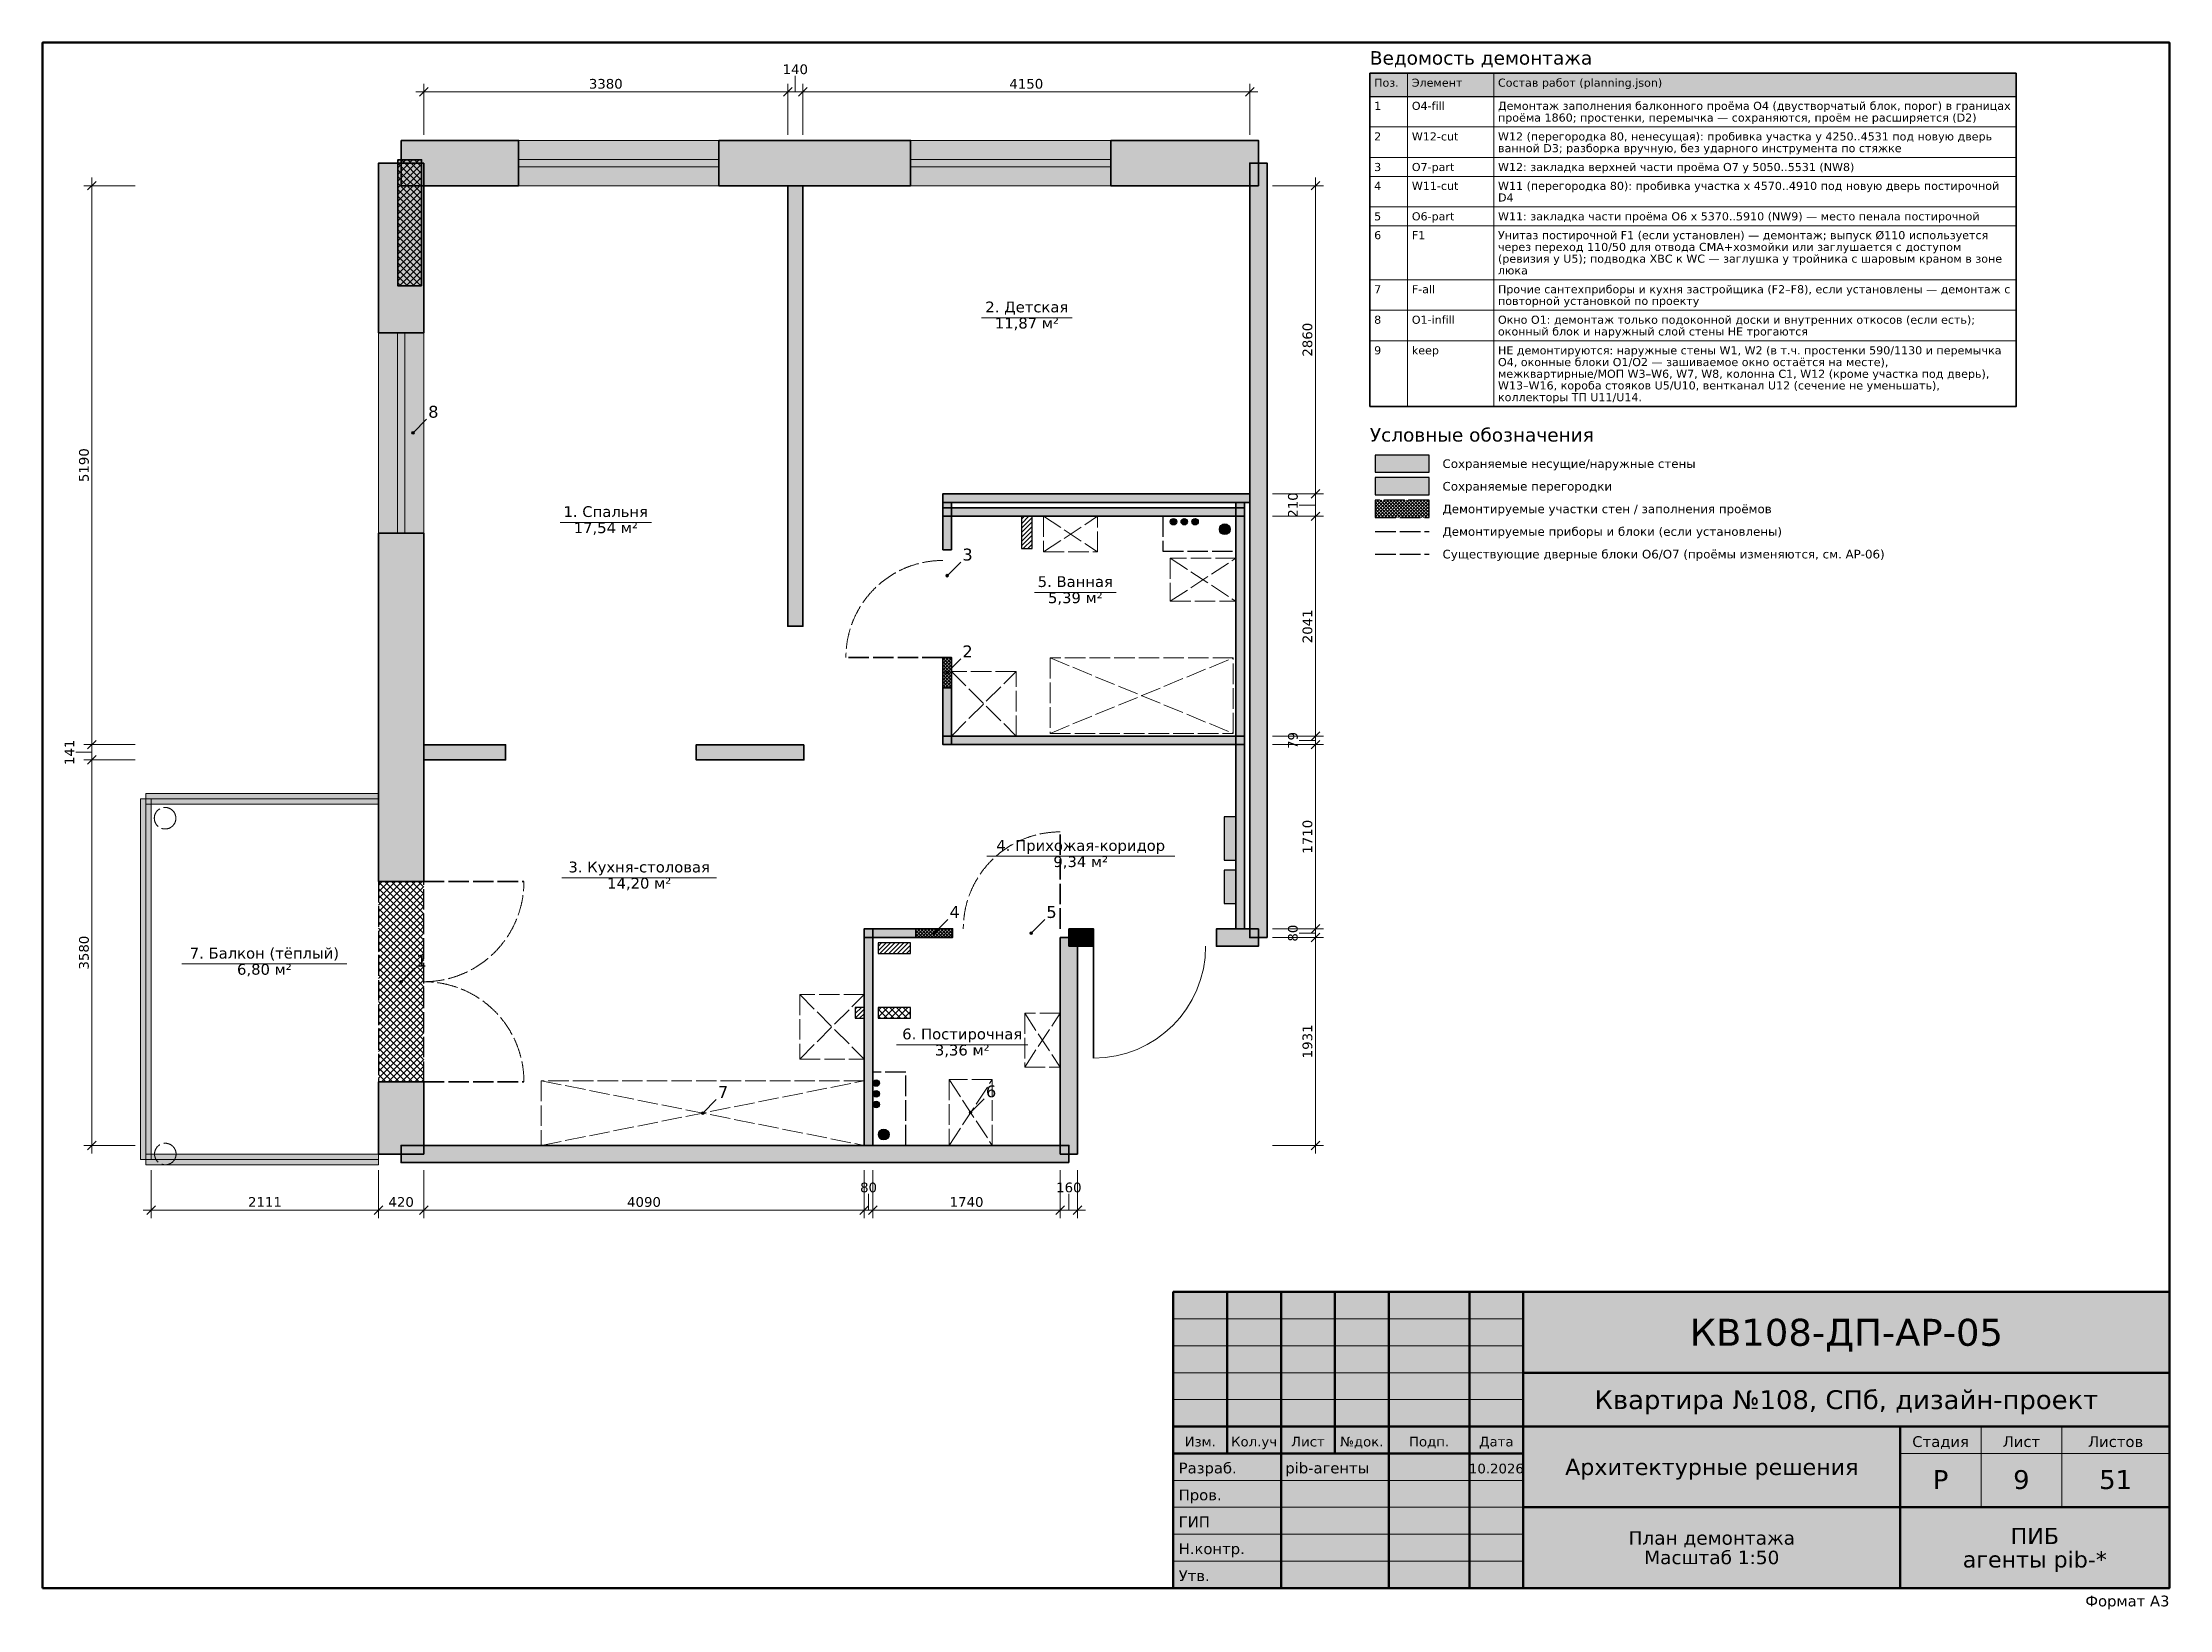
# Model space of a CAD drawing. Header units: millimetres. Extents: x 1000 to 20750, y 51 to 14600.
import ezdxf
from ezdxf.enums import TextEntityAlignment as Align

# ---------------------------------------------------------------- set-up
doc = ezdxf.new("R2010")
doc.units = ezdxf.units.MM
doc.linetypes.add('DASHED', pattern=[1.524, 1.27, -0.254])
for name, color, linetype in [('AR-DEMO', 1, 'DASHED'), ('AR-WALLS', 7, 'CONTINUOUS'), ('DIM', 7, 'CONTINUOUS'), ('EL-LOW', 3, 'CONTINUOUS'), ('EL-SOCKET', 6, 'CONTINUOUS'), ('FRAME', 7, 'CONTINUOUS'), ('OV', 3, 'CONTINUOUS'), ('TEXT', 7, 'CONTINUOUS'), ('VK', 4, 'CONTINUOUS')]:
    doc.layers.add(name, color=color, linetype=linetype)
doc.styles.add('GOST', font='DejaVuSans.ttf')

msp = doc.modelspace()

# ---------------------------------------------------------------- hatches: boundary and pattern name
at = {"layer": 'AR-DEMO', "true_color": 0xc0392b}
h = msp.add_hatch(dxfattribs=at)
h.set_pattern_fill('ANSI37', scale=6.875)
h.paths.add_polyline_path([(9440, 8610), (9440, 8891), (9360, 8891), (9360, 8610), (9440, 8610)])
h = msp.add_hatch(dxfattribs=at)
h.set_pattern_fill('ANSI37', scale=13.75)
h.paths.add_polyline_path([(4120, 4950), (4540, 4950), (4540, 6810), (4120, 6810)])
h = msp.add_hatch(dxfattribs=at)
h.set_pattern_fill('ANSI37', scale=6.875)
h.paths.add_polyline_path([(9450, 6291), (9450, 6371), (9110, 6371), (9110, 6291), (9450, 6291)])
at = {"layer": 'AR-WALLS', "true_color": 0x262626}
h = msp.add_hatch(color=7, dxfattribs=at)
h.dxf.hatch_style = 1
h.paths.add_polyline_path([(4330, 13691), (5420, 13691), (5420, 13271), (4330, 13271), (4330, 13691)])
at = {"layer": 'AR-WALLS', "true_color": 0xffffff}
h = msp.add_hatch(color=7, dxfattribs=at)
h.dxf.hatch_style = 1
h.paths.add_polyline_path([(5420, 13271), (7280, 13271), (7280, 13691), (5420, 13691)])
at = {"layer": 'AR-WALLS', "true_color": 0x262626}
h = msp.add_hatch(color=7, dxfattribs=at)
h.dxf.hatch_style = 1
h.paths.add_polyline_path([(7280, 13271), (7280, 13691), (9060, 13691), (9060, 13271), (7280, 13271)])
at = {"layer": 'AR-WALLS', "true_color": 0xffffff}
h = msp.add_hatch(color=7, dxfattribs=at)
h.dxf.hatch_style = 1
h.paths.add_polyline_path([(9060, 13271), (10921, 13271), (10921, 13691), (9060, 13691)])
at = {"layer": 'AR-WALLS', "true_color": 0x262626}
h = msp.add_hatch(color=7, dxfattribs=at)
h.dxf.hatch_style = 1
h.paths.add_polyline_path([(12290, 13271), (10921, 13271), (10921, 13691), (12290, 13691), (12290, 13271)])
h = msp.add_hatch(color=7, dxfattribs=at)
h.dxf.hatch_style = 1
h.paths.add_polyline_path([(4540, 13481), (4540, 11906), (4120, 11906), (4120, 13481), (4540, 13481)])
at = {"layer": 'AR-WALLS', "true_color": 0x333333}
h = msp.add_hatch(dxfattribs=at)
h.set_pattern_fill('ANSI37', scale=13.75)
h.paths.add_polyline_path([(4519, 12341), (4519, 13511), (4300, 13511), (4300, 12341), (4519, 12341)])
at = {"layer": 'AR-WALLS', "true_color": 0xd9d9d9, "transparency": 33554559}
h = msp.add_hatch(color=7, dxfattribs=at)
h.dxf.hatch_style = 1
h.paths.add_polyline_path([(4519, 12341), (4519, 13511), (4300, 13511), (4300, 12341), (4519, 12341)])
at = {"layer": 'AR-WALLS', "true_color": 0x262626}
h = msp.add_hatch(color=7, dxfattribs=at)
h.dxf.hatch_style = 1
h.paths.add_polyline_path([(12370, 6290), (12370, 13481), (12210, 13481), (12210, 6290), (12370, 6290)])
h = msp.add_hatch(color=7, dxfattribs=at)
h.dxf.hatch_style = 1
h.paths.add_polyline_path([(7920, 13271), (8060, 13271), (8060, 9180), (7920, 9180), (7920, 13271)])
at = {"layer": 'AR-WALLS', "true_color": 0xffffff}
h = msp.add_hatch(color=7, dxfattribs=at)
h.dxf.hatch_style = 1
h.paths.add_polyline_path([(4120, 10046), (4540, 10046), (4540, 11906), (4120, 11906)])
at = {"layer": 'AR-WALLS', "true_color": 0x6e6e6e}
h = msp.add_hatch(color=7, dxfattribs=at)
h.dxf.hatch_style = 1
h.paths.add_polyline_path([(12210, 10330), (12210, 10410), (9360, 10410), (9360, 10330), (12210, 10330)])
h = msp.add_hatch(color=7, dxfattribs=at)
h.dxf.hatch_style = 1
h.paths.add_polyline_path([(9360, 10330), (9440, 10330), (9440, 9891), (9360, 9891), (9360, 10330)])
h = msp.add_hatch(color=7, dxfattribs=at)
h.dxf.hatch_style = 1
h.paths.add_polyline_path([(12161, 10201), (12161, 10281), (9360, 10281), (9360, 10201), (12161, 10201)])
h = msp.add_hatch(color=7, dxfattribs=at)
h.dxf.hatch_style = 1
h.paths.add_polyline_path([(12161, 6371), (12161, 10330), (12081, 10330), (12081, 6371), (12161, 6371)])
at = {"layer": 'AR-WALLS', "true_color": 0x262626}
h = msp.add_hatch(color=7, dxfattribs=at)
h.dxf.hatch_style = 1
h.paths.add_polyline_path([(4120, 10046), (4540, 10046), (4540, 6810), (4120, 6810), (4120, 10046)])
at = {"layer": 'AR-WALLS', "true_color": 0x6e6e6e}
h = msp.add_hatch(color=7, dxfattribs=at)
h.dxf.hatch_style = 1
h.paths.add_polyline_path([(9440, 8081), (9360, 8081), (9360, 8891), (9440, 8891), (9440, 8081)])
h = msp.add_hatch(color=7, dxfattribs=at)
h.dxf.hatch_style = 1
h.paths.add_polyline_path([(12161, 8081), (12161, 8161), (9360, 8161), (9360, 8081), (12161, 8081)])
at = {"layer": 'AR-WALLS', "true_color": 0x262626}
h = msp.add_hatch(color=7, dxfattribs=at)
h.dxf.hatch_style = 1
h.paths.add_polyline_path([(4540, 7940), (4540, 8080), (5300, 8080), (5300, 7940), (4540, 7940)])
h = msp.add_hatch(color=7, dxfattribs=at)
h.dxf.hatch_style = 1
h.paths.add_polyline_path([(8070, 8080), (8070, 7940), (7070, 7940), (7070, 8080), (8070, 8080)])
at = {"layer": 'AR-WALLS', "true_color": 0xffffff}
h = msp.add_hatch(color=7, dxfattribs=at)
h.dxf.hatch_style = 1
h.paths.add_polyline_path([(1909, 4230), (2009, 4230), (2009, 7578), (1909, 7578)])
h = msp.add_hatch(color=7, dxfattribs=at)
h.dxf.hatch_style = 1
h.paths.add_polyline_path([(1959, 7528), (4120, 7528), (4120, 7628), (1959, 7628)])
at = {"layer": 'AR-WALLS', "true_color": 0x6e6e6e}
h = msp.add_hatch(color=7, dxfattribs=at)
h.dxf.hatch_style = 1
h.paths.add_polyline_path([(8710, 4360), (8710, 6371), (8630, 6371), (8630, 4360), (8710, 4360)])
h = msp.add_hatch(color=7, dxfattribs=at)
h.dxf.hatch_style = 1
h.paths.add_polyline_path([(8630, 6291), (8630, 6371), (9450, 6371), (9450, 6291), (8630, 6291)])
at = {"layer": 'AR-WALLS', "true_color": 0x262626}
h = msp.add_hatch(color=7, dxfattribs=at)
h.dxf.hatch_style = 1
h.paths.add_polyline_path([(10530, 6210), (10530, 6370), (10760, 6370), (10760, 6210), (10530, 6210)])
h = msp.add_hatch(color=7, dxfattribs=at)
h.dxf.hatch_style = 1
h.paths.add_polyline_path([(12290, 6370), (12290, 6210), (11900, 6210), (11900, 6370), (12290, 6370)])
h = msp.add_hatch(color=7, dxfattribs=at)
h.dxf.hatch_style = 1
h.paths.add_polyline_path([(10610, 4280), (10610, 6290), (10450, 6290), (10450, 4280), (10610, 4280)])
h = msp.add_hatch(color=7, dxfattribs=at)
h.dxf.hatch_style = 1
h.paths.add_polyline_path([(4120, 4280), (4120, 4950), (4540, 4950), (4540, 4280), (4120, 4280)])
h = msp.add_hatch(color=7, dxfattribs=at)
h.dxf.hatch_style = 1
h.paths.add_polyline_path([(10530, 4200), (10530, 4360), (4330, 4360), (4330, 4200), (10530, 4200)])
at = {"layer": 'AR-WALLS', "true_color": 0xffffff}
h = msp.add_hatch(color=7, dxfattribs=at)
h.dxf.hatch_style = 1
h.paths.add_polyline_path([(1959, 4180), (4120, 4180), (4120, 4280), (1959, 4280)])
at = {"layer": 'EL-LOW', "true_color": 0xffffff}
h = msp.add_hatch(color=7, dxfattribs=at)
h.dxf.hatch_style = 1
h.paths.add_polyline_path([(11971, 7010), (12081, 7010), (12081, 7410), (11971, 7410)])
at = {"layer": 'EL-SOCKET', "true_color": 0x8a8a8a}
h = msp.add_hatch(color=7, dxfattribs=at)
h.dxf.hatch_style = 1
h.paths.add_polyline_path([(11971, 6605), (12081, 6605), (12081, 6915), (11971, 6915)])
at = {"layer": 'FRAME', "true_color": 0xffffff}
h = msp.add_hatch(color=7, dxfattribs=at)
h.dxf.hatch_style = 1
h.paths.add_polyline_path([(11500, 250), (20750, 250), (20750, 3000), (11500, 3000)])
at = {"layer": 'OV', "true_color": 0x8a8a8a}
h = msp.add_hatch(dxfattribs=at)
h.set_pattern_fill('ANSI31', scale=9.16667)
h.paths.add_polyline_path([(8547, 5541), (8632, 5541), (8632, 5640), (8547, 5640)])
h = msp.add_hatch(dxfattribs=at)
h.set_pattern_fill('ANSI37', scale=13.75)
h.paths.add_polyline_path([(8760, 5541), (9060, 5541), (9060, 5640), (8760, 5640)])
at = {"layer": 'TEXT', "true_color": 0xe6e6e6}
h = msp.add_hatch(color=7, dxfattribs=at)
h.dxf.hatch_style = 1
h.paths.add_polyline_path([(13325, 14100), (19325, 14100), (19325, 14315), (13325, 14315)])
at = {"layer": 'TEXT', "true_color": 0xc0392b}
h = msp.add_hatch(color=7, dxfattribs=at)
h.dxf.hatch_style = 1
edge = h.paths.add_edge_path()
edge.add_arc((4440, 10976), 12.5, 0, 360)
at = {"layer": 'TEXT', "true_color": 0x262626}
h = msp.add_hatch(color=7, dxfattribs=at)
h.dxf.hatch_style = 1
h.paths.add_polyline_path([(13375, 10610), (13875, 10610), (13875, 10770), (13375, 10770)])
at = {"layer": 'TEXT', "true_color": 0x6e6e6e}
h = msp.add_hatch(color=7, dxfattribs=at)
h.dxf.hatch_style = 1
h.paths.add_polyline_path([(13375, 10400), (13875, 10400), (13875, 10560), (13375, 10560)])
at = {"layer": 'TEXT', "true_color": 0xc0392b}
h = msp.add_hatch(dxfattribs=at)
h.set_pattern_fill('ANSI37', scale=6.875)
h.paths.add_polyline_path([(13375, 10190), (13875, 10190), (13875, 10350), (13375, 10350)])
h = msp.add_hatch(color=7, dxfattribs=at)
h.dxf.hatch_style = 1
edge = h.paths.add_edge_path()
edge.add_arc((9400, 9650), 12.5, 0, 360)
h = msp.add_hatch(color=7, dxfattribs=at)
h.dxf.hatch_style = 1
edge = h.paths.add_edge_path()
edge.add_arc((9400, 8750), 12.5, 0, 360)
h = msp.add_hatch(color=7, dxfattribs=at)
h.dxf.hatch_style = 1
edge = h.paths.add_edge_path()
edge.add_arc((9280, 6331), 12.5, 0, 360)
h = msp.add_hatch(color=7, dxfattribs=at)
h.dxf.hatch_style = 1
edge = h.paths.add_edge_path()
edge.add_arc((10180, 6331), 12.5, 0, 360)
h = msp.add_hatch(color=7, dxfattribs=at)
h.dxf.hatch_style = 1
edge = h.paths.add_edge_path()
edge.add_arc((4330, 5880), 12.5, 0, 360)
h = msp.add_hatch(color=7, dxfattribs=at)
h.dxf.hatch_style = 1
edge = h.paths.add_edge_path()
edge.add_arc((7130, 4660), 12.5, 0, 360)
h = msp.add_hatch(color=7, dxfattribs=at)
h.dxf.hatch_style = 1
edge = h.paths.add_edge_path()
edge.add_arc((9618, 4666), 12.5, 0, 360)
at = {"layer": 'VK', "true_color": 0x8a8a8a}
h = msp.add_hatch(dxfattribs=at)
h.set_pattern_fill('ANSI31', scale=9.16667)
h.paths.add_polyline_path([(10091, 9901), (10190, 9901), (10190, 10201), (10091, 10201)])
at = {"layer": 'VK', "true_color": 0xffffff}
h = msp.add_hatch(color=7, dxfattribs=at)
h.dxf.hatch_style = 1
edge = h.paths.add_edge_path()
edge.add_arc((11502, 10151), 30, 0, 360)
h = msp.add_hatch(color=7, dxfattribs=at)
h.dxf.hatch_style = 1
edge = h.paths.add_edge_path()
edge.add_arc((11602, 10151), 30, 0, 360)
h = msp.add_hatch(color=7, dxfattribs=at)
h.dxf.hatch_style = 1
edge = h.paths.add_edge_path()
edge.add_arc((11702, 10151), 30, 0, 360)
h = msp.add_hatch(color=7, dxfattribs=at)
h.dxf.hatch_style = 1
edge = h.paths.add_edge_path()
edge.add_arc((11978, 10081), 50, 0, 360)
at = {"layer": 'VK', "true_color": 0x8a8a8a}
h = msp.add_hatch(color=7, dxfattribs=at)
h.dxf.hatch_style = 1
edge = h.paths.add_edge_path()
edge.add_arc((11978, 10081), 22.5, 0, 360)
h = msp.add_hatch(dxfattribs=at)
h.set_pattern_fill('ANSI31', scale=9.16667)
h.paths.add_polyline_path([(8760, 6141), (9060, 6141), (9060, 6240), (8760, 6240)])
at = {"layer": 'VK', "true_color": 0xffffff}
h = msp.add_hatch(color=7, dxfattribs=at)
h.dxf.hatch_style = 1
edge = h.paths.add_edge_path()
edge.add_arc((8741, 4939), 30, 0, 360)
h = msp.add_hatch(color=7, dxfattribs=at)
h.dxf.hatch_style = 1
edge = h.paths.add_edge_path()
edge.add_arc((8741, 4839), 30, 0, 360)
h = msp.add_hatch(color=7, dxfattribs=at)
h.dxf.hatch_style = 1
edge = h.paths.add_edge_path()
edge.add_arc((8741, 4740), 30, 0, 360)
h = msp.add_hatch(color=7, dxfattribs=at)
h.dxf.hatch_style = 1
edge = h.paths.add_edge_path()
edge.add_arc((8811, 4461), 50, 0, 360)
at = {"layer": 'VK', "true_color": 0x8a8a8a}
h = msp.add_hatch(color=7, dxfattribs=at)
h.dxf.hatch_style = 1
edge = h.paths.add_edge_path()
edge.add_arc((8811, 4461), 22.5, 0, 360)

# ---------------------------------------------------------------- linework, layer by layer
at = {"layer": 'AR-DEMO', "linetype": 'DASHED', "lineweight": 20, "ltscale": 150, "true_color": 0xc0392b}
for points in [[(10296, 9870), (10796, 9870), (10796, 10201), (10296, 10201)], [(11471, 9412), (12081, 9412), (12081, 9812), (11471, 9812)], [(9440, 8161), (10040, 8161), (10040, 8761), (9440, 8761)], [(10356, 8186), (12056, 8186), (12056, 8886), (10356, 8886)], [(8031, 5161), (8630, 5161), (8630, 5761), (8031, 5761)], [(10120, 5087), (10450, 5087), (10450, 5587), (10120, 5587)], [(5630, 4360), (8630, 4360), (8630, 4960), (5630, 4960)], [(9418, 4360), (9819, 4360), (9819, 4971), (9418, 4971)]]:
    msp.add_lwpolyline(points, close=True, dxfattribs=at)
at = {"layer": 'AR-DEMO', "linetype": 'DASHED', "lineweight": 15, "ltscale": 150, "true_color": 0xc0392b}
for points in [[(10296, 9870), (10796, 10201)], [(10296, 10201), (10796, 9870)], [(11471, 9412), (12081, 9812)], [(11471, 9812), (12081, 9412)], [(9440, 8161), (10040, 8761)], [(9440, 8761), (10040, 8161)], [(10356, 8186), (12056, 8886)], [(10356, 8886), (12056, 8186)], [(8031, 5161), (8630, 5761)], [(8031, 5761), (8630, 5161)], [(10120, 5087), (10450, 5587)], [(10120, 5587), (10450, 5087)], [(5630, 4360), (8630, 4960)], [(5630, 4960), (8630, 4360)], [(9418, 4360), (9819, 4971)], [(9418, 4971), (9819, 4360)]]:
    msp.add_lwpolyline(points, dxfattribs=at)
at = {"layer": 'AR-DEMO', "linetype": 'DASHED', "lineweight": 35, "ltscale": 150, "true_color": 0xc0392b}
for points in [[(9440, 8610), (9440, 8891), (9360, 8891), (9360, 8610), (9440, 8610)], [(9450, 6291), (9450, 6371), (9110, 6371), (9110, 6291), (9450, 6291)]]:
    msp.add_lwpolyline(points, close=True, dxfattribs=at)
at = {"layer": 'AR-DEMO', "linetype": 'DASHED', "lineweight": 30, "ltscale": 150, "true_color": 0xc0392b}
msp.add_lwpolyline([(4120, 4950), (4540, 4950), (4540, 6810), (4120, 6810)], close=True, dxfattribs=at)
at = {"layer": 'AR-DEMO', "linetype": 'DASHED', "lineweight": 35, "ltscale": 150, "true_color": 0xc0392b}
for points in [[(4540, 6810), (5470, 6810)], [(4540, 4950), (5470, 4950)]]:
    msp.add_lwpolyline(points, dxfattribs=at)
at = {"layer": 'AR-DEMO', "linetype": 'DASHED', "lineweight": 15, "ltscale": 150, "true_color": 0xc0392b}
for centre, start, end in [((4540, 6810), 270, 360), ((4540, 4950), 0, 90)]:
    msp.add_arc(centre, 930, start, end, dxfattribs=at)
at = {"layer": 'AR-WALLS', "color": 7, "lineweight": 35}
for points in [[(4330, 13691), (5420, 13691), (5420, 13271), (4330, 13271), (4330, 13691)], [(7280, 13271), (7280, 13691), (9060, 13691), (9060, 13271), (7280, 13271)], [(12290, 13271), (10921, 13271), (10921, 13691), (12290, 13691), (12290, 13271)], [(4540, 13481), (4540, 11906), (4120, 11906), (4120, 13481), (4540, 13481)], [(4519, 12341), (4519, 13511), (4300, 13511), (4300, 12341), (4519, 12341)], [(12370, 6290), (12370, 13481), (12210, 13481), (12210, 6290), (12370, 6290)], [(7920, 13271), (8060, 13271), (8060, 9180), (7920, 9180), (7920, 13271)], [(12210, 10330), (12210, 10410), (9360, 10410), (9360, 10330), (12210, 10330)], [(9360, 10330), (9440, 10330), (9440, 9891), (9360, 9891), (9360, 10330)], [(12161, 10201), (12161, 10281), (9360, 10281), (9360, 10201), (12161, 10201)], [(12161, 6371), (12161, 10330), (12081, 10330), (12081, 6371), (12161, 6371)], [(4120, 10046), (4540, 10046), (4540, 6810), (4120, 6810), (4120, 10046)], [(9440, 8081), (9360, 8081), (9360, 8891), (9440, 8891), (9440, 8081)], [(12161, 8081), (12161, 8161), (9360, 8161), (9360, 8081), (12161, 8081)], [(4540, 7940), (4540, 8080), (5300, 8080), (5300, 7940), (4540, 7940)], [(8070, 8080), (8070, 7940), (7070, 7940), (7070, 8080), (8070, 8080)], [(8710, 4360), (8710, 6371), (8630, 6371), (8630, 4360), (8710, 4360)], [(8630, 6291), (8630, 6371), (9450, 6371), (9450, 6291), (8630, 6291)], [(10530, 6210), (10530, 6370), (10760, 6370), (10760, 6210), (10530, 6210)], [(12290, 6370), (12290, 6210), (11900, 6210), (11900, 6370), (12290, 6370)], [(10610, 4280), (10610, 6290), (10450, 6290), (10450, 4280), (10610, 4280)], [(4120, 4280), (4120, 4950), (4540, 4950), (4540, 4280), (4120, 4280)], [(10530, 4200), (10530, 4360), (4330, 4360), (4330, 4200), (10530, 4200)]]:
    msp.add_lwpolyline(points, close=True, dxfattribs=at)
at = {"layer": 'AR-WALLS', "color": 7, "lineweight": 20}
for points in [[(5420, 13271), (7280, 13271), (7280, 13691), (5420, 13691)], [(9060, 13271), (10921, 13271), (10921, 13691), (9060, 13691)], [(4120, 10046), (4540, 10046), (4540, 11906), (4120, 11906)], [(1909, 4230), (2009, 4230), (2009, 7578), (1909, 7578)], [(1959, 7528), (4120, 7528), (4120, 7628), (1959, 7628)], [(1959, 4180), (4120, 4180), (4120, 4280), (1959, 4280)]]:
    msp.add_lwpolyline(points, close=True, dxfattribs=at)
at = {"layer": 'AR-WALLS', "color": 7, "lineweight": 15}
for points in [[(5420, 13515), (7280, 13515)], [(5420, 13447), (7280, 13447)], [(9060, 13515), (10921, 13515)], [(9060, 13447), (10921, 13447)], [(4296, 10046), (4296, 11906)], [(4364, 10046), (4364, 11906)], [(1959, 4230), (1959, 7578)], [(1959, 7578), (4120, 7578)], [(1959, 4230), (4120, 4230)]]:
    msp.add_lwpolyline(points, dxfattribs=at)
at = {"layer": 'AR-WALLS', "linetype": 'DASHED', "lineweight": 35, "ltscale": 150, "true_color": 0x777777}
for points in [[(9360, 8891), (8460, 8891)], [(10450, 6371), (10450, 7271)]]:
    msp.add_lwpolyline(points, dxfattribs=at)
at = {"layer": 'AR-WALLS', "color": 7, "lineweight": 35}
msp.add_lwpolyline([(10760, 6210), (10760, 5170)], dxfattribs=at)
at = {"layer": 'AR-WALLS', "linetype": 'DASHED', "lineweight": 20, "ltscale": 150, "true_color": 0x8a8a8a}
for centre in [(2138, 7398), (2140, 4280)]:
    msp.add_circle(centre, 100, dxfattribs=at)
at = {"layer": 'AR-WALLS', "linetype": 'DASHED', "lineweight": 15, "ltscale": 150, "true_color": 0x777777}
for centre in [(9360, 8891), (10450, 6371)]:
    msp.add_arc(centre, 900, 90, 180, dxfattribs=at)
at = {"layer": 'AR-WALLS', "color": 7, "lineweight": 15}
msp.add_arc((10760, 6210), 1040, 270, 360, dxfattribs=at)
at = {"layer": 'DIM', "color": 7, "lineweight": 13}
for points in [[(7990, 14142), (7990, 14292)], [(12820, 10306), (12670, 10306)], [(12820, 8120), (12670, 8120)], [(1459, 8010), (1309, 8010)], [(12820, 6331), (12670, 6331)], [(8670, 3760), (8670, 3910)], [(10530, 3760), (10530, 3910)]]:
    msp.add_lwpolyline(points, dxfattribs=at)
at = {"layer": 'DIM', "color": 7, "lineweight": 15}
for points in [[(4465, 14142), (12285, 14142)], [(4540, 13742), (4540, 14217)], [(7920, 13742), (7920, 14217)], [(8060, 13742), (8060, 14217)], [(12210, 13742), (12210, 14217)], [(1859, 13271), (1384, 13271)], [(1459, 4285), (1459, 13346)], [(12420, 13271), (12895, 13271)], [(12820, 4285), (12820, 13346)], [(12420, 10411), (12895, 10411)], [(12420, 10201), (12895, 10201)], [(12420, 8160), (12895, 8160)], [(1859, 8081), (1384, 8081)], [(1859, 7940), (1384, 7940)], [(12420, 8081), (12895, 8081)], [(12420, 6371), (12895, 6371)], [(12420, 6291), (12895, 6291)], [(1859, 4360), (1384, 4360)], [(12420, 4360), (12895, 4360)], [(2009, 4130), (2009, 3685)], [(4120, 4130), (4120, 3685)], [(4540, 4130), (4540, 3685)], [(8630, 4130), (8630, 3685)], [(8710, 4130), (8710, 3685)], [(10450, 4130), (10450, 3685)], [(10610, 4130), (10610, 3685)], [(1934, 3760), (10685, 3760)]]:
    msp.add_lwpolyline(points, dxfattribs=at)
at = {"layer": 'DIM', "color": 7, "lineweight": 35}
for points in [[(4500, 14102), (4580, 14182)], [(7880, 14102), (7960, 14182)], [(8020, 14102), (8100, 14182)], [(12170, 14102), (12250, 14182)], [(1419, 13231), (1499, 13311)], [(12780, 13231), (12860, 13311)], [(12780, 10371), (12860, 10451)], [(12780, 10161), (12860, 10241)], [(1419, 8041), (1499, 8121)], [(12780, 8120), (12860, 8200)], [(12780, 8041), (12860, 8121)], [(1419, 7900), (1499, 7980)], [(12780, 6331), (12860, 6411)], [(12780, 6251), (12860, 6331)], [(1419, 4320), (1499, 4400)], [(12780, 4320), (12860, 4400)], [(1969, 3720), (2049, 3800)], [(4080, 3720), (4160, 3800)], [(4500, 3720), (4580, 3800)], [(8590, 3720), (8670, 3800)], [(8670, 3720), (8750, 3800)], [(10410, 3720), (10490, 3800)], [(10570, 3720), (10650, 3800)]]:
    msp.add_lwpolyline(points, dxfattribs=at)
at = {"layer": 'EL-LOW', "lineweight": 30, "true_color": 0x8a8a8a}
msp.add_lwpolyline([(11971, 7010), (12081, 7010), (12081, 7410), (11971, 7410)], close=True, dxfattribs=at)
at = {"layer": 'EL-SOCKET', "lineweight": 30, "true_color": 0x8a8a8a}
msp.add_lwpolyline([(11971, 6605), (12081, 6605), (12081, 6915), (11971, 6915)], close=True, dxfattribs=at)
at = {"layer": 'FRAME', "color": 7, "lineweight": 50}
for points in [[(1000, 250), (20750, 250), (20750, 14600), (1000, 14600)], [(11500, 250), (20750, 250), (20750, 3000), (11500, 3000)]]:
    msp.add_lwpolyline(points, close=True, dxfattribs=at)
for points in [[(12000, 1500), (12000, 3000)], [(12500, 250), (12500, 3000)], [(13000, 1500), (13000, 3000)], [(13500, 250), (13500, 3000)], [(14250, 250), (14250, 3000)], [(14750, 250), (14750, 3000)], [(14750, 2250), (20750, 2250)], [(11500, 1750), (14750, 1750)], [(14750, 1750), (20750, 1750)], [(18250, 250), (18250, 1750)], [(11500, 1500), (14750, 1500)], [(14750, 1000), (20750, 1000)]]:
    msp.add_lwpolyline(points, dxfattribs=at)
at = {"layer": 'FRAME', "color": 7, "lineweight": 20}
for points in [[(11500, 2750), (14750, 2750)], [(11500, 2500), (14750, 2500)], [(11500, 2250), (14750, 2250)], [(11500, 2000), (14750, 2000)], [(19000, 1000), (19000, 1750)], [(19750, 1000), (19750, 1750)], [(18250, 1500), (20750, 1500)], [(11500, 1250), (14750, 1250)], [(11500, 1000), (14750, 1000)], [(11500, 750), (14750, 750)], [(11500, 500), (14750, 500)]]:
    msp.add_lwpolyline(points, dxfattribs=at)
at = {"layer": 'OV', "lineweight": 25, "true_color": 0x8a8a8a}
for points in [[(8547, 5541), (8632, 5541), (8632, 5640), (8547, 5640)], [(8760, 5541), (9060, 5541), (9060, 5640), (8760, 5640)]]:
    msp.add_lwpolyline(points, close=True, dxfattribs=at)
at = {"layer": 'TEXT', "color": 7, "lineweight": 25}
msp.add_lwpolyline([(13325, 14100), (19325, 14100), (19325, 14315), (13325, 14315)], close=True, dxfattribs=at)
at = {"layer": 'TEXT', "color": 7, "lineweight": 15}
for points in [[(13325, 14315), (13325, 14100)], [(13675, 14315), (13675, 14100)], [(14475, 14315), (14475, 14100)], [(19325, 14315), (19325, 14100)], [(13325, 14100), (13325, 13816)], [(13675, 14100), (13675, 13816)], [(14475, 14100), (14475, 13816)], [(19325, 14100), (19325, 13816)], [(13325, 13816), (13325, 13532)], [(13675, 13816), (13675, 13532)], [(14475, 13816), (14475, 13532)], [(19325, 13816), (19325, 13532)], [(13325, 13532), (13325, 13357)], [(13675, 13532), (13675, 13357)], [(14475, 13532), (14475, 13357)], [(19325, 13532), (19325, 13357)], [(13325, 13357), (13325, 13074)], [(13675, 13357), (13675, 13074)], [(14475, 13357), (14475, 13074)], [(19325, 13357), (19325, 13074)], [(13325, 13074), (13325, 12899)], [(13675, 13074), (13675, 12899)], [(14475, 13074), (14475, 12899)], [(19325, 13074), (19325, 12899)], [(13325, 12899), (13325, 12397)], [(13675, 12899), (13675, 12397)], [(14475, 12899), (14475, 12397)], [(19325, 12899), (19325, 12397)], [(13325, 12397), (13325, 12114)], [(13675, 12397), (13675, 12114)], [(14475, 12397), (14475, 12114)], [(19325, 12397), (19325, 12114)], [(13325, 12114), (13325, 11830)], [(13675, 12114), (13675, 11830)], [(14475, 12114), (14475, 11830)], [(19325, 12114), (19325, 11830)], [(9720, 12045), (10560, 12045)], [(13325, 11830), (13325, 11220)], [(13675, 11830), (13675, 11220)], [(14475, 11830), (14475, 11220)], [(19325, 11830), (19325, 11220)], [(5806, 10145), (6654, 10145)], [(10211, 9495), (10969, 9495)], [(9767, 7045), (11513, 7045)], [(5821, 6845), (7259, 6845)], [(2294, 6045), (3826, 6045)], [(8931, 5295), (10149, 5295)]]:
    msp.add_lwpolyline(points, dxfattribs=at)
at = {"layer": 'TEXT', "color": 7, "lineweight": 35}
msp.add_lwpolyline([(13325, 11220), (19325, 11220), (19325, 14315), (13325, 14315)], close=True, dxfattribs=at)
at = {"layer": 'TEXT', "color": 7, "lineweight": 15}
for points in [[(13325, 13816), (19325, 13816), (19325, 14100), (13325, 14100)], [(13325, 13532), (19325, 13532), (19325, 13816), (13325, 13816)], [(13325, 13357), (19325, 13357), (19325, 13532), (13325, 13532)], [(13325, 13074), (19325, 13074), (19325, 13357), (13325, 13357)], [(13325, 12899), (19325, 12899), (19325, 13074), (13325, 13074)], [(13325, 12397), (19325, 12397), (19325, 12899), (13325, 12899)], [(13325, 12114), (19325, 12114), (19325, 12397), (13325, 12397)], [(13325, 11830), (19325, 11830), (19325, 12114), (13325, 12114)], [(13325, 11220), (19325, 11220), (19325, 11830), (13325, 11830)]]:
    msp.add_lwpolyline(points, close=True, dxfattribs=at)
at = {"layer": 'TEXT', "lineweight": 15, "true_color": 0xc0392b}
for points in [[(4440, 10976), (4566, 11102)], [(9400, 9650), (9526, 9776)], [(9400, 8750), (9526, 8877)], [(9280, 6331), (9406, 6457)], [(10180, 6331), (10306, 6457)], [(4330, 5880), (4456, 6006)], [(7130, 4660), (7256, 4786)], [(9618, 4666), (9745, 4792)]]:
    msp.add_lwpolyline(points, dxfattribs=at)
at = {"layer": 'TEXT', "color": 7, "lineweight": 30}
for points in [[(13375, 10610), (13875, 10610), (13875, 10770), (13375, 10770)], [(13375, 10400), (13875, 10400), (13875, 10560), (13375, 10560)]]:
    msp.add_lwpolyline(points, close=True, dxfattribs=at)
at = {"layer": 'TEXT', "linetype": 'DASHED', "lineweight": 30, "ltscale": 150, "true_color": 0xc0392b}
msp.add_lwpolyline([(13375, 10190), (13875, 10190), (13875, 10350), (13375, 10350)], close=True, dxfattribs=at)
msp.add_lwpolyline([(13375, 10060), (13875, 10060)], dxfattribs=at)
at = {"layer": 'TEXT', "linetype": 'DASHED', "lineweight": 30, "ltscale": 150, "true_color": 0x777777}
msp.add_lwpolyline([(13375, 9850), (13875, 9850)], dxfattribs=at)
at = {"layer": 'TEXT', "lineweight": 13, "true_color": 0xc0392b}
for centre in [(4440, 10976), (9400, 9650), (9400, 8750), (9280, 6331), (10180, 6331), (4330, 5880), (7130, 4660), (9618, 4666)]:
    msp.add_circle(centre, 12.5, dxfattribs=at)
at = {"layer": 'VK', "lineweight": 25, "true_color": 0x8a8a8a}
for points in [[(10091, 9901), (10190, 9901), (10190, 10201), (10091, 10201)], [(8760, 6141), (9060, 6141), (9060, 6240), (8760, 6240)]]:
    msp.add_lwpolyline(points, close=True, dxfattribs=at)
at = {"layer": 'VK', "linetype": 'DASHED', "lineweight": 25, "ltscale": 150, "true_color": 0x8a8a8a}
for points in [[(11403, 9876), (12081, 9876), (12081, 10201), (11403, 10201)], [(8710, 4360), (9015, 4360), (9015, 5041), (8710, 5041)]]:
    msp.add_lwpolyline(points, close=True, dxfattribs=at)
at = {"layer": 'VK', "lineweight": 30, "true_color": 0x8a8a8a}
for centre, radius in [((11502, 10151), 30), ((11602, 10151), 30), ((11702, 10151), 30), ((11978, 10081), 50), ((8741, 4939), 30), ((8741, 4839), 30), ((8741, 4740), 30), ((8811, 4461), 50)]:
    msp.add_circle(centre, radius, dxfattribs=at)
at = {"layer": 'VK', "lineweight": 13, "true_color": 0x8a8a8a}
for centre in [(11978, 10081), (8811, 4461)]:
    msp.add_circle(centre, 22.5, dxfattribs=at)

# ---------------------------------------------------------------- texts
at = {"layer": 'DIM', "color": 7, "style": 'GOST'}
for s, p in [('3380', (6230, 14172)), ('140', (7990, 14307)), ('4150', (10135, 14172)), ('80', (8670, 3925)), ('160', (10530, 3925)), ('2111', (3065, 3790)), ('420', (4330, 3790)), ('4090', (6585, 3790)), ('1740', (9580, 3790))]:
    msp.add_text(s, height=90, dxfattribs=at).set_placement(p, align=Align.CENTER)
for s, p in [('2860', (12790, 11841)), ('5190', (1429, 10676)), ('210', (12655, 10306)), ('2041', (12790, 9180)), ('141', (1294, 8010)), ('79', (12655, 8120)), ('1710', (12790, 7226)), ('80', (12655, 6331)), ('3580', (1429, 6150)), ('1931', (12790, 5326))]:
    msp.add_text(s, height=90, rotation=90, dxfattribs=at).set_placement(p, align=Align.CENTER)
at = {"layer": 'FRAME', "color": 7, "style": 'GOST'}
for s, height, p in [('КВ108-ДП-АР-05', 250, (17750, 2500)), ('Квартира №108, СПб, дизайн-проект', 175, (17750, 1912)), ('Изм.', 90, (11750, 1565)), ('Кол.уч', 90, (12250, 1565)), ('Лист', 90, (12750, 1565)), ('№док.', 90, (13250, 1565)), ('Подп.', 90, (13875, 1565)), ('Дата', 90, (14500, 1565)), ('Стадия', 100, (18625, 1560)), ('Лист', 100, (19375, 1560)), ('Листов', 100, (20250, 1560)), ('10.2026', 90, (14500, 1315)), ('Архитектурные решения', 150, (16500, 1300)), ('Р', 175, (18625, 1170)), ('9', 175, (19375, 1170)), ('51', 175, (20250, 1170)), ('ПИБ', 150, (19500, 659)), ('План демонтажа', 125, (16500, 653)), ('Масштаб 1:50', 125, (16500, 472)), ('агенты pib-*', 150, (19500, 441))]:
    msp.add_text(s, height=height, dxfattribs=at).set_placement(p, align=Align.CENTER)
for s, p in [('Разраб.', (11550, 1315)), ('pib-агенты', (12540, 1315)), ('Пров.', (11550, 1065)), ('ГИП', (11550, 815)), ('Н.контр.', (11550, 565)), ('Утв.', (11550, 315))]:
    msp.add_text(s, height=100, dxfattribs=at).set_placement(p)
msp.add_text('Формат A3', height=100, dxfattribs=at).set_placement((20750, 80), align=Align.RIGHT)
at = {"layer": 'TEXT', "color": 7, "style": 'GOST'}
for s, height, p in [('Ведомость демонтажа', 125, (13325, 14395)), ('Поз.', 75, (13365, 14190)), ('Элемент', 75, (13715, 14190)), ('Состав работ (planning.json)', 75, (14515, 14190)), ('1', 75, (13365, 13975)), ('O4-fill', 75, (13715, 13975)), ('Демонтаж заполнения балконного проёма O4 (двустворчатый блок, порог) в границах', 75, (14515, 13975)), ('проёма 1860; простенки, перемычка — сохраняются, проём не расширяется (D2)', 75, (14515, 13866)), ('2', 75, (13365, 13691)), ('W12-cut', 75, (13715, 13691)), ('W12 (перегородка 80, ненесущая): пробивка участка y 4250..4531 под новую дверь', 75, (14515, 13691)), ('ванной D3; разборка вручную, без ударного инструмента по стяжке', 75, (14515, 13582)), ('3', 75, (13365, 13407)), ('O7-part', 75, (13715, 13407)), ('W12: закладка верхней части проёма O7 y 5050..5531 (NW8)', 75, (14515, 13407)), ('4', 75, (13365, 13232)), ('W11-cut', 75, (13715, 13232)), ('W11 (перегородка 80): пробивка участка x 4570..4910 под новую дверь постирочной', 75, (14515, 13232)), ('D4', 75, (14515, 13124)), ('6', 75, (13365, 12774)), ('5', 75, (13365, 12949)), ('O6-part', 75, (13715, 12949)), ('F1', 75, (13715, 12774)), ('Унитаз постирочной F1 (если установлен) — демонтаж; выпуск Ø110 используется', 75, (14515, 12774)), ('W11: закладка части проёма O6 x 5370..5910 (NW9) — место пенала постирочной', 75, (14515, 12949)), ('через переход 110/50 для отвода СМА+хозмойки или заглушается с доступом', 75, (14515, 12665)), ('люка', 75, (14515, 12447)), ('(ревизия у U5); подводка ХВС к WC — заглушка у тройника с шаровым краном в зоне', 75, (14515, 12556)), ('7', 75, (13365, 12272)), ('F-all', 75, (13715, 12272)), ('Прочие сантехприборы и кухня застройщика (F2–F8), если установлены — демонтаж с', 75, (14515, 12272)), ('8', 75, (13365, 11989)), ('O1-infill', 75, (13715, 11989)), ('Окно O1: демонтаж только подоконной доски и внутренних откосов (если есть);', 75, (14515, 11989)), ('повторной установкой по проекту', 75, (14515, 12164)), ('оконный блок и наружный слой стены НЕ трогаются', 75, (14515, 11880)), ('9', 75, (13365, 11705)), ('keep', 75, (13715, 11705)), ('O4, оконные блоки O1/O2 — зашиваемое окно остаётся на месте),', 75, (14515, 11596)), ('НЕ демонтируются: наружные стены W1, W2 (в т.ч. простенки 590/1130 и перемычка', 75, (14515, 11705)), ('W13–W16, короба стояков U5/U10, вентканал U12 (сечение не уменьшать),', 75, (14515, 11379)), ('межквартирные/МОП W3–W6, W7, W8, колонна C1, W12 (кроме участка под дверь),', 75, (14515, 11487)), ('коллекторы ТП U11/U14.', 75, (14515, 11270)), ('Условные обозначения', 125, (13325, 10895)), ('Сохраняемые несущие/наружные стены', 80, (14000, 10650)), ('Сохраняемые перегородки', 80, (14000, 10440)), ('Демонтируемые участки стен / заполнения проёмов', 80, (14000, 10230)), ('Демонтируемые приборы и блоки (если установлены)', 80, (14000, 10020)), ('Существующие дверные блоки O6/O7 (проёмы изменяются, см. АР-06)', 80, (14000, 9810))]:
    msp.add_text(s, height=height, dxfattribs=at).set_placement(p)
for s, p in [('2. Детская', (10140, 12095)), ('11,87 м²', (10140, 11945)), ('1. Спальня', (6230, 10195)), ('17,54 м²', (6230, 10045)), ('5. Ванная', (10590, 9545)), ('5,39 м²', (10590, 9395)), ('4. Прихожая-коридор', (10640, 7095)), ('3. Кухня-столовая', (6540, 6895)), ('9,34 м²', (10640, 6945)), ('14,20 м²', (6540, 6745)), ('7. Балкон (тёплый)', (3060, 6095)), ('6,80 м²', (3060, 5945)), ('6. Постирочная', (9540, 5345)), ('3,36 м²', (9540, 5195))]:
    msp.add_text(s, height=100, dxfattribs=at).set_placement(p, align=Align.CENTER)
at = {"layer": 'TEXT', "true_color": 0xc0392b, "style": 'GOST'}
for s, p in [('8', (4581, 11117)), ('3', (9541, 9791)), ('2', (9541, 8892)), ('4', (9421, 6472)), ('5', (10321, 6472)), ('1', (4471, 6021)), ('7', (7271, 4801)), ('6', (9760, 4807))]:
    msp.add_text(s, height=110, dxfattribs=at).set_placement(p)

doc.saveas('drawing.dxf')
